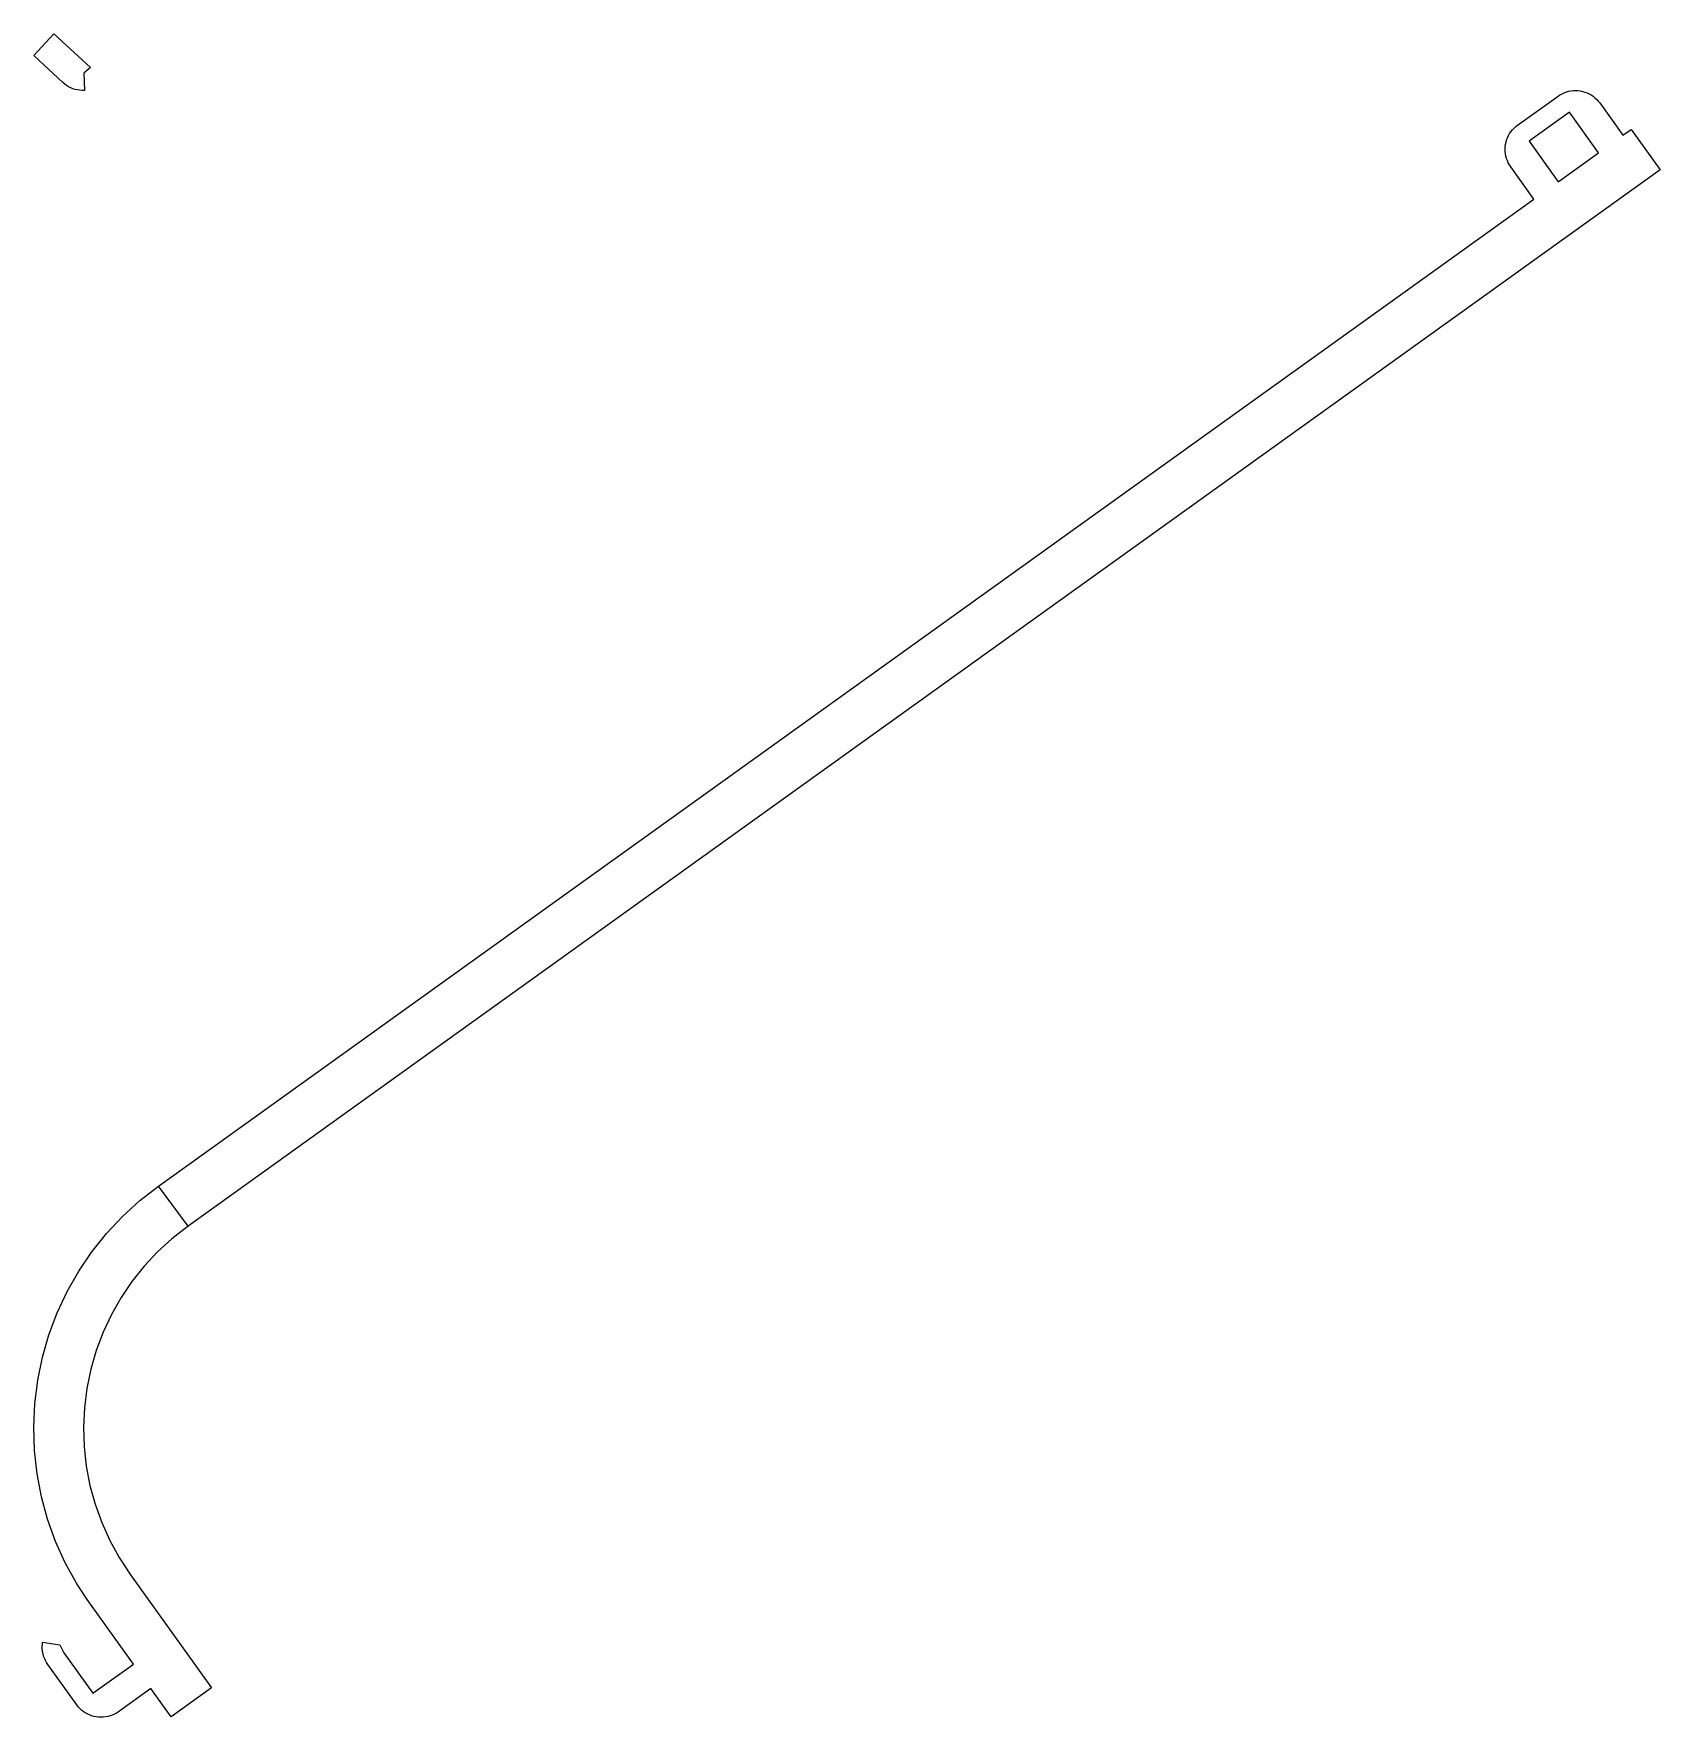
# Model space of a CAD drawing. Extents: x 5 to 822, y 5 to 851.
import ezdxf

# ---------------------------------------------------------------- set-up
doc = ezdxf.new("R2010")
doc.units = 0

msp = doc.modelspace()

# ---------------------------------------------------------------- linework, layer by layer
at = {"layer": 'Layer 1'}
for p, q in [((5, 839.705), (15.169, 850.732)), ((15.169, 850.732), (33.5472, 833.784)), ((19.7028, 826.147), (5, 839.705)), ((33.5472, 833.784), (30.1231, 830.966)), ((30.1231, 830.966), (30.4786, 822.187)), ((20.5993, 825.383), (19.7028, 826.147)), ((21.553, 824.692), (20.5993, 825.383)), ((22.558, 824.078), (21.553, 824.692)), ((23.6081, 823.545), (22.558, 824.078)), ((24.6968, 823.095), (23.6081, 823.545)), ((25.8174, 822.733), (24.6968, 823.095)), ((26.963, 822.459), (25.8174, 822.733)), ((28.1265, 822.276), (26.963, 822.459)), ((29.3008, 822.185), (28.1265, 822.276)), ((30.4786, 822.187), (29.3008, 822.185)), ((771.773, 820.022), (772.803, 820.591)), ((772.803, 820.591), (773.876, 821.078)), ((773.876, 821.078), (774.984, 821.479)), ((774.984, 821.479), (776.119, 821.792)), ((776.119, 821.792), (777.276, 822.015)), ((777.276, 822.015), (778.446, 822.146)), ((778.446, 822.146), (779.623, 822.185)), ((779.623, 822.185), (780.8, 822.132)), ((780.8, 822.132), (781.969, 821.986)), ((781.969, 821.986), (783.123, 821.75)), ((783.123, 821.75), (784.254, 821.423)), ((784.254, 821.423), (785.357, 821.009)), ((785.357, 821.009), (786.423, 820.509)), ((786.423, 820.509), (787.448, 819.928)), ((750.476, 804.801), (770.789, 819.374)), ((770.789, 819.374), (771.773, 820.022)), ((787.448, 819.928), (788.423, 819.267)), ((788.423, 819.267), (789.343, 818.532)), ((789.343, 818.532), (790.203, 817.728)), ((790.203, 817.728), (790.998, 816.858)), ((790.998, 816.858), (791.722, 815.929)), ((791.722, 815.929), (803.38, 799.678)), ((748.677, 803.283), (749.546, 804.077)), ((749.546, 804.077), (750.476, 804.801)), ((776.619, 811.248), (756.306, 796.676)), ((791.192, 790.934), (776.619, 811.248)), ((744.273, 793.879), (744.419, 795.048)), ((744.419, 795.048), (744.656, 796.202)), ((744.656, 796.202), (744.982, 797.333)), ((744.982, 797.333), (745.396, 798.436)), ((745.396, 798.436), (745.896, 799.503)), ((745.896, 799.503), (746.477, 800.526)), ((746.477, 800.526), (747.138, 801.502)), ((747.138, 801.502), (747.872, 802.423)), ((747.872, 802.423), (748.677, 803.283)), ((756.306, 796.676), (770.879, 776.362)), ((803.38, 799.678), (807.588, 802.571)), ((807.588, 802.571), (822.185, 782.275)), ((744.22, 792.703), (744.273, 793.879)), ((744.259, 791.526), (744.22, 792.703)), ((744.391, 790.355), (744.259, 791.526)), ((744.614, 789.199), (744.391, 790.355)), ((744.927, 788.063), (744.614, 789.199)), ((745.328, 786.956), (744.927, 788.063)), ((745.814, 785.883), (745.328, 786.956)), ((770.879, 776.362), (791.192, 790.934)), ((822.185, 782.275), (82.6462, 251.743)), ((746.383, 784.852), (745.814, 785.883)), ((747.032, 783.869), (746.383, 784.852)), ((758.69, 767.618), (747.032, 783.869)), ((67.6878, 271.774), (758.69, 767.618)), ((58.3871, 264.548), (67.6878, 271.774)), ((82.6462, 251.743), (67.6878, 271.774)), ((49.682, 256.614), (58.3871, 264.548)), ((41.6262, 248.022), (49.682, 256.614)), ((34.2695, 238.824), (41.6262, 248.022)), ((74.4885, 245.423), (67.2343, 238.812)), ((82.6462, 251.743), (74.4885, 245.423)), ((27.657, 229.078), (34.2695, 238.824)), ((67.2343, 238.812), (60.5212, 231.652)), ((21.8296, 218.843), (27.657, 229.078)), ((60.5212, 231.652), (54.3906, 223.987)), ((54.3906, 223.987), (48.8802, 215.865)), ((16.8231, 208.182), (21.8296, 218.843)), ((48.8802, 215.865), (44.024, 207.336)), ((12.6687, 197.161), (16.8231, 208.182)), ((44.024, 207.336), (39.852, 198.452)), ((9.39173, 185.848), (12.6687, 197.161)), ((39.852, 198.452), (36.39, 189.268)), ((36.39, 189.268), (33.6591, 179.84)), ((7.01243, 174.313), (9.39173, 185.848)), ((33.6591, 179.84), (31.6764, 170.227)), ((5.5455, 162.626), (7.01243, 174.313)), ((31.6764, 170.227), (30.4539, 160.489)), ((5, 150.861), (5.5455, 162.626)), ((30.4539, 160.489), (29.9994, 150.684)), ((5.37927, 139.089), (5, 150.861)), ((29.9994, 150.684), (30.3154, 140.875)), ((6.68096, 127.383), (5.37927, 139.089)), ((30.3154, 140.875), (31.4002, 131.12)), ((8.89719, 115.816), (6.68096, 127.383)), ((31.4002, 131.12), (33.247, 121.48)), ((33.247, 121.48), (35.8445, 112.015)), ((12.0141, 104.458), (8.89719, 115.816)), ((35.8445, 112.015), (39.1764, 102.783)), ((16.0124, 93.3793), (12.0141, 104.458)), ((39.1764, 102.783), (43.2226, 93.841)), ((20.8678, 82.6488), (16.0124, 93.3793)), ((43.2226, 93.841), (47.9577, 85.2438)), ((47.9577, 85.2438), (53.6346, 76.6426)), ((26.55, 72.3322), (20.8678, 82.6488)), ((53.6346, 76.6426), (94.355, 19.7637)), ((31.8297, 64.1668), (26.55, 72.3322)), ((55.1115, 31.6416), (31.8297, 64.1668)), ((9.35297, 41.6105), (9.49967, 42.7792)), ((9.49967, 42.7792), (18.1686, 41.3434)), ((9.29845, 40.4339), (9.35297, 41.6105)), ((9.3364, 39.2568), (9.29845, 40.4339)), ((9.46661, 38.0862), (9.3364, 39.2568)), ((9.6882, 36.9294), (9.46661, 38.0862)), ((9.99989, 35.7935), (9.6882, 36.9294)), ((10.3997, 34.6857), (9.99989, 35.7935)), ((10.8853, 33.6126), (10.3997, 34.6857)), ((18.1686, 41.3434), (20.232, 37.4181)), ((20.232, 37.4181), (34.7828, 17.0901)), ((11.4535, 32.581), (10.8853, 33.6126)), ((12.1009, 31.5971), (11.4535, 32.581)), ((26.6519, 11.2687), (12.1009, 31.5971)), ((34.7828, 17.0901), (55.1115, 31.6416)), ((63.8428, 19.4436), (47.5799, 7.80243)), ((74.0262, 5.21213), (63.8428, 19.4436)), ((94.355, 19.7637), (74.0262, 5.21213)), ((27.3745, 10.3386), (26.6519, 11.2687)), ((28.1678, 9.46814), (27.3745, 10.3386)), ((29.0271, 8.66253), (28.1678, 9.46814)), ((29.9468, 7.92689), (29.0271, 8.66253)), ((30.9215, 7.26569), (29.9468, 7.92689)), ((31.945, 6.68288), (30.9215, 7.26569)), ((33.0111, 6.18226), (31.945, 6.68288)), ((34.1131, 5.76675), (33.0111, 6.18226)), ((35.2444, 5.43917), (34.1131, 5.76675)), ((36.3979, 5.20123), (35.2444, 5.43917)), ((37.5666, 5.05454), (36.3979, 5.20123)), ((38.7432, 5), (37.5666, 5.05454)), ((39.9203, 5.03797), (38.7432, 5)), ((41.0909, 5.16814), (39.9203, 5.03797)), ((42.2477, 5.38969), (41.0909, 5.16814)), ((43.3835, 5.70137), (42.2477, 5.38969)), ((44.4914, 6.10131), (43.3835, 5.70137)), ((45.5644, 6.5868), (44.4914, 6.10131)), ((46.5961, 7.15501), (45.5644, 6.5868)), ((47.5799, 7.80243), (46.5961, 7.15501))]:
    msp.add_line(p, q, dxfattribs=at)

doc.saveas('drawing.dxf')
